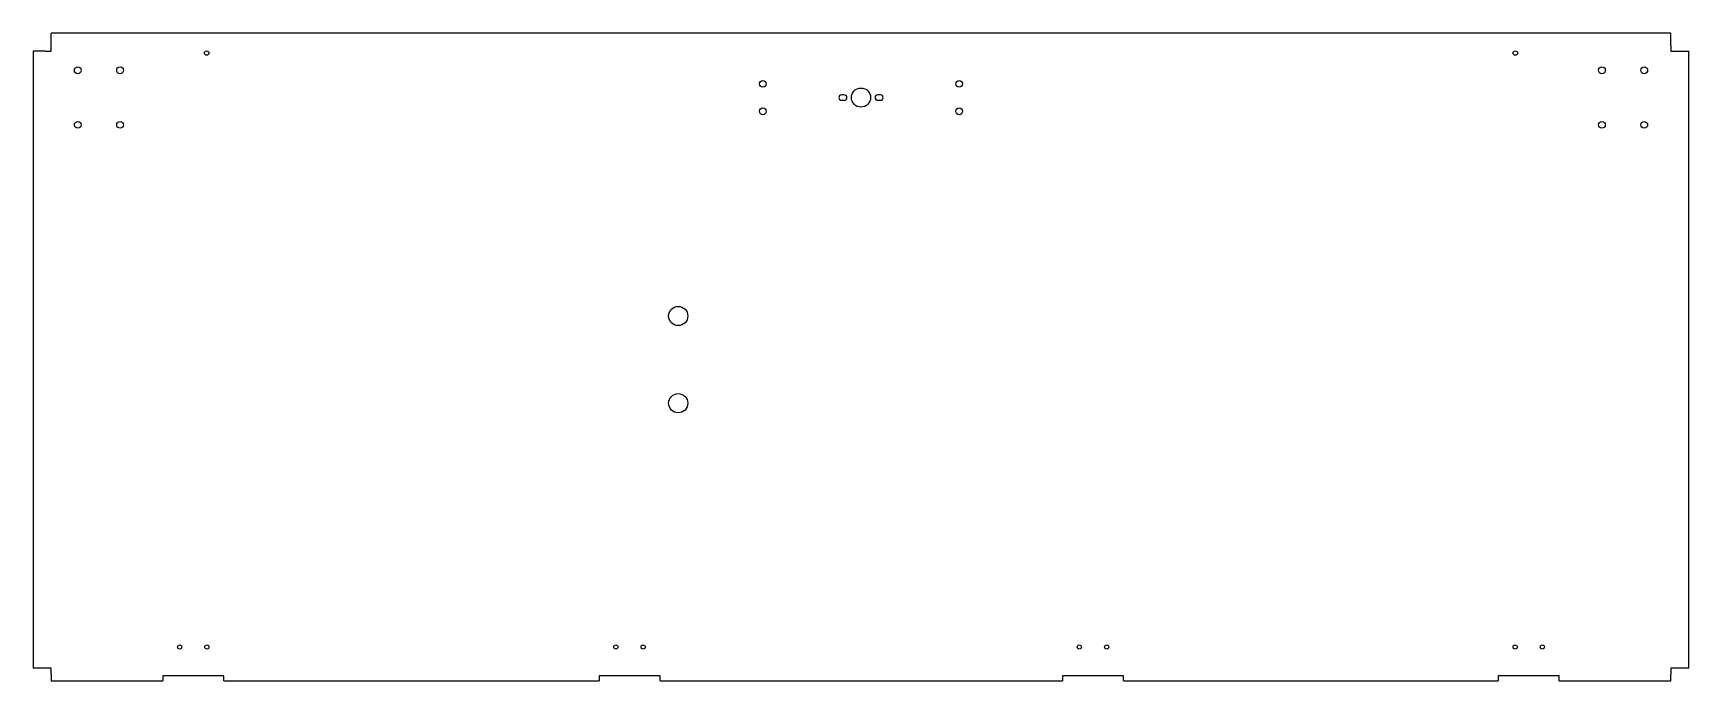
# Model space of a CAD drawing. Header units: inches. Extents: x -38 to 38, y -14.7 to 15.
import ezdxf

# ---------------------------------------------------------------- set-up
doc = ezdxf.new("R2010")
doc.units = ezdxf.units.IN
doc.header["$MEASUREMENT"] = 0

msp = doc.modelspace()

# ---------------------------------------------------------------- linework, layer by layer
at = {"color": 7, "linetype": 'Continuous', "lineweight": 25}
for p, q in [((-37.13, 14.152), (-37.13, 14.982)), ((37.13, 14.982), (-37.13, 14.982)), ((37.13, 14.432), (37.127, 14.205)), ((37.13, 14.432), (37.13, 14.982)), ((-37.957, 14.155), (-37.957, -14.155)), ((-37.407, 14.155), (-37.957, 14.155)), ((-37.407, 14.155), (-37.18, 14.152)), ((-37.18, 14.152), (-37.13, 14.152)), ((37.127, 14.205), (37.127, 14.155)), ((37.127, 14.155), (37.957, 14.155)), ((37.957, -14.155), (37.957, 14.155)), ((-0.767, 12.15), (-0.892, 12.15)), ((0.892, 12.15), (0.767, 12.15)), ((-0.892, 11.9), (-0.767, 11.9)), ((0.767, 11.9), (0.892, 11.9)), ((-37.127, -14.155), (-37.957, -14.155)), ((-37.13, -14.432), (-37.127, -14.205)), ((-37.127, -14.205), (-37.127, -14.155)), ((37.957, -14.155), (37.127, -14.155)), ((37.127, -14.155), (37.127, -14.205)), ((37.127, -14.205), (37.13, -14.432)), ((-37.13, -14.432), (-37.13, -14.732)), ((-37.13, -14.732), (-32.01, -14.732)), ((-29.21, -14.502), (-32.01, -14.502)), ((-32.01, -14.502), (-32.01, -14.732)), ((-29.21, -14.732), (-29.21, -14.502)), ((-29.21, -14.732), (-12.01, -14.732)), ((-9.21, -14.502), (-12.01, -14.502)), ((-12.01, -14.502), (-12.01, -14.732)), ((-9.21, -14.732), (-9.21, -14.502)), ((-9.21, -14.732), (9.24, -14.732)), ((12.04, -14.502), (9.24, -14.502)), ((9.24, -14.502), (9.24, -14.732)), ((12.04, -14.732), (12.04, -14.502)), ((12.04, -14.732), (29.21, -14.732)), ((32.01, -14.502), (29.21, -14.502)), ((29.21, -14.502), (29.21, -14.732)), ((32.01, -14.732), (32.01, -14.502)), ((32.01, -14.732), (37.13, -14.732)), ((37.13, -14.732), (37.13, -14.432))]:
    msp.add_line(p, q, dxfattribs=at)
for centre, radius in [((-30, 14.065), 0.1), ((30, 14.065), 0.1), ((-35.91, 13.275), 0.156), ((-33.97, 13.275), 0.156), ((33.97, 13.275), 0.156), ((35.91, 13.275), 0.156), ((-4.5, 12.655), 0.156), ((0, 12.025), 0.438), ((4.5, 12.655), 0.156), ((-4.5, 11.395), 0.156), ((4.5, 11.395), 0.156), ((-35.91, 10.775), 0.156), ((-33.97, 10.775), 0.156), ((33.97, 10.775), 0.156), ((35.91, 10.775), 0.156), ((-8.38, 2.005), 0.44), ((-8.38, -1.995), 0.44), ((-31.24, -13.175), 0.095), ((-29.99, -13.175), 0.095), ((-11.24, -13.175), 0.095), ((-9.99, -13.175), 0.095), ((10.01, -13.175), 0.095), ((11.26, -13.175), 0.095), ((29.99, -13.175), 0.095), ((31.24, -13.175), 0.095)]:
    msp.add_circle(centre, radius, dxfattribs=at)
for centre, start, end in [((-0.892, 12.025), 90, 270), ((-0.767, 12.025), 270, 90), ((0.767, 12.025), 90, 270), ((0.892, 12.025), 270, 90)]:
    msp.add_arc(centre, 0.125, start, end, dxfattribs=at)

doc.saveas('drawing.dxf')
